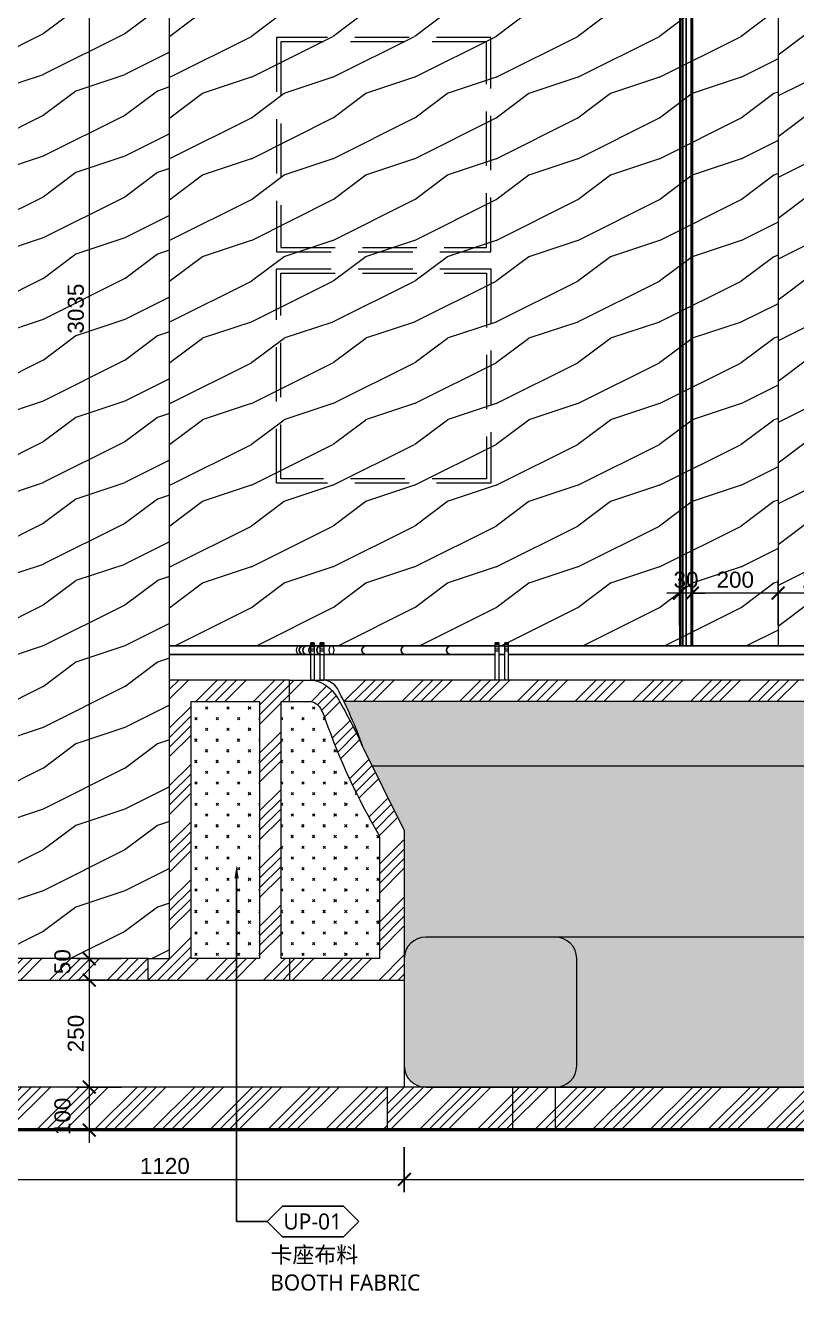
# Model space of a CAD drawing. Header units: millimetres. Extents: x 92928 to 223128, y -11456 to 21098.
# Drawn here: x 166846 to 168646, y 884 to 3849 of the extents above; entities that cross this region are included whole.
import ezdxf
from ezdxf import colors
from ezdxf.entities.mleader import LeaderData, LeaderLine
from ezdxf.enums import TextEntityAlignment as Align
from ezdxf.math import Vec2, Vec3
from ezdxf.xclip import XClip

# ---------------------------------------------------------------- set-up
doc = ezdxf.new("R2010")
doc.units = ezdxf.units.MM
doc.header["$XCLIPFRAME"] = 0
doc.set_wipeout_variables(frame=1)
doc.linetypes.add('DASHED', pattern=[19.049999999999997, 12.7, -6.35])
doc.linetypes.add('DOT', pattern=[6.35, 0, -6.35])
doc.layers.get('Defpoints').update_dxf_attribs({"color": 250})
for name, color, linetype, lineweight in [('_ACM-A-ANNO-DIMS', 2, 'Continuous', 13), ('_ACM-A-ANNO-DIMS @ 15', 2, 'Continuous', 13), ('_ACM-A-DETL-THIN', 2, 'Continuous', 9), ('_ACM-A-ELVE-HACH', 251, 'Continuous', 9), ('_ACM-A-ELVE-THIK', 5, 'Continuous', 50)]:
    doc.layers.add(name, color=color, linetype=linetype, lineweight=lineweight)
doc.layers.add('WALL TYPE$0$G-ANNO-NOTE-CH', color=7, linetype='Continuous')
doc.styles.add('Arial', font='ARIALUNI.ttf')
doc.styles.add('WALL TYPE$0$Aecom Chinese', font='Microsoft YaHei.ttf')
doc.dimstyles.new('Aec-Arch-M-注释性', dxfattribs={"dimscale": 2, "dimtxt": 2.5, "dimasz": 2, "dimexe": 2, "dimexo": 2, "dimgap": 0.8, "dimtad": 1, "dimdec": 0, "dimrnd": 5, "dimzin": 3, "dimdsep": 46, "dimtxsty": 'Arial', "dimblk": 'WALL TYPE$0$_ArchTick', "dimcen": 2.5, "dimdle": 2, "dimclrd": 256, "dimclrt": 256, "dimazin": 2, "dimtfac": 0.75, "dimtdec": 0, "dimtix": 1, "dimtmove": 2, "dimatfit": 2, "dimfxl": 5, "dimfxlon": 1, "dimtolj": 1, "dimtzin": 0, "dimlwd": -1, "dimarcsym": 0})
pattern_1 = [(45, (167132.5903942427, 1620.726340612326), (-67.35192090801866, 67.35192090801866), []), (45, (167155.0410442427, 1620.726340612326), (-67.35192090801866, 67.35192090801866), []), (45, (167177.4916942427, 1620.726340612326), (-67.35192090801866, 67.35192090801866), []), (45, (167199.9423942427, 1620.726340612326), (-67.35192090801866, 67.35192090801866), [])]

# ---------------------------------------------------------------- blocks, each defined once
blk = doc.blocks.new('*U57')
at = {"layer": '_ACM-A-DETL-THIN'}
for points in [[(0, 3234.638184582314), (1390.000000000495, 3234.638184582314), (1390.000000000495, 460), (0, 460)], [(30.00002167646016, 3204.638162905854), (1359.999978324035, 3204.638162905854), (1359.999978324035, 490.0000216764602), (30.00002167646016, 490.0000216764602)]]:
    blk.add_lwpolyline(points, close=True, dxfattribs=at)
at = {"layer": '_ACM-A-DETL-THIN', "color": 8}
for points in [[(2.666668580714031, 3231.9715160016), (1387.333331419781, 3231.9715160016), (1387.333331419781, 462.666668580714), (2.666668580714031, 462.666668580714)], [(3.333355659400695, 3231.304828922914), (1386.666644341094, 3231.304828922914), (1386.666644341094, 463.3333556594007), (3.333355659400695, 463.3333556594007)], [(14.66666979803995, 3219.971514784274), (1375.333330202455, 3219.971514784274), (1375.333330202455, 474.6666697980399), (14.66666979803995, 474.6666697980399)], [(15.33335687809449, 3219.30482770422), (1374.6666431224, 3219.30482770422), (1374.6666431224, 475.3333568780945), (15.33335687809449, 475.3333568780945)], [(22.67042128703906, 3211.967763295275), (1367.329578713456, 3211.967763295275), (1367.329578713456, 482.6704212870391), (22.67042128703906, 482.6704212870391)], [(23.34425073576858, 3211.293933846546), (1366.655749264726, 3211.293933846546), (1366.655749264726, 483.3442507357686), (23.34425073576858, 483.3442507357686)], [(26.66668157865934, 3207.971503003655), (1363.333318421835, 3207.971503003655), (1363.333318421835, 486.6666815786593), (26.66668157865934, 486.6666815786593)]]:
    blk.add_lwpolyline(points, close=True, dxfattribs=at)
blk = doc.blocks.new('WALL TYPE$0$_ArchTick')
at = {"color": 0, "linetype": 'ByBlock', "const_width": 0.15}
blk.add_lwpolyline([(-0.5, -0.5), (0.5, 0.5)], dxfattribs=at)
blk = doc.blocks.new('*D382')
at = {"layer": '_ACM-A-ANNO-DIMS', "color": 0, "lineweight": -2, "transparency": 16777216}
for p, q in [((166612.5903942422, 1230.324921715414), (166612.5903942422, 1125.324921715414)), ((167730.3130684908, 1230.324921715414), (167730.3130684908, 1125.324921715414))]:
    blk.add_line(p, q, dxfattribs=at)
at = {"layer": '_ACM-A-ANNO-DIMS', "transparency": 16777216}
blk.add_line((166582.5903942422, 1155.324921715414), (167760.3130684908, 1155.324921715414), dxfattribs=at)
at = {"layer": 'Defpoints', "color": 0, "transparency": 16777216}
for p in [(166612.5903942422, 1530.726340612331), (167730.3130684908, 1530.726340612318), (167730.3130684908, 1155.324921715414)]:
    blk.add_point(p, dxfattribs=at)
at = {"layer": '_ACM-A-ANNO-DIMS', "transparency": 16777216, "xscale": 30, "yscale": 30, "zscale": 30, "rotation": 180}
blk.add_blockref('WALL TYPE$0$_ArchTick', (166612.5903942422, 1155.324921715414), dxfattribs=at)
at = {"layer": '_ACM-A-ANNO-DIMS', "transparency": 16777216, "xscale": 30, "yscale": 30, "zscale": 30}
blk.add_blockref('WALL TYPE$0$_ArchTick', (167730.3130684908, 1155.324921715414), dxfattribs=at)
at = {"layer": '_ACM-A-ANNO-DIMS', "transparency": 16777216, "insert": (167171.4517313665, 1186.48419865948), "char_height": 37.5, "attachment_point": 5, "style": 'Arial'}
blk.add_mtext('\\A1;1120', dxfattribs=at)
blk = doc.blocks.new('*D383')
at = {"layer": '_ACM-A-ANNO-DIMS', "color": 0, "lineweight": -2, "transparency": 16777216}
for p, q in [((167730.3130684908, 1230.324921716801), (167730.3130684908, 1125.324921716801)), ((174034.8677199946, 1230.324921716801), (174034.8677199946, 1125.324921716801))]:
    blk.add_line(p, q, dxfattribs=at)
at = {"layer": '_ACM-A-ANNO-DIMS', "transparency": 16777216}
blk.add_line((167700.3130684908, 1155.324921716801), (174064.8677199946, 1155.324921716801), dxfattribs=at)
at = {"layer": 'Defpoints', "color": 0, "transparency": 16777216}
for p in [(167730.3130684908, 1530.726340612318), (174034.8677199946, 1530.726340612244), (174034.8677199946, 1155.324921716801)]:
    blk.add_point(p, dxfattribs=at)
at = {"layer": '_ACM-A-ANNO-DIMS', "transparency": 16777216, "xscale": 30, "yscale": 30, "zscale": 30, "rotation": 180}
blk.add_blockref('WALL TYPE$0$_ArchTick', (167730.3130684908, 1155.324921716801), dxfattribs=at)
at = {"layer": '_ACM-A-ANNO-DIMS', "transparency": 16777216, "xscale": 30, "yscale": 30, "zscale": 30}
blk.add_blockref('WALL TYPE$0$_ArchTick', (174034.8677199946, 1155.324921716801), dxfattribs=at)
at = {"layer": '_ACM-A-ANNO-DIMS', "transparency": 16777216, "insert": (170882.5903942427, 1186.484198660866), "char_height": 37.5, "attachment_point": 5, "style": 'Arial'}
blk.add_mtext('\\A1;6305', dxfattribs=at)
blk = doc.blocks.new('*D386')
at = {"layer": '_ACM-A-ANNO-DIMS', "transparency": 16777216}
blk.add_line((166995.0254944149, 1700.726340612326), (166995.0254944149, 1590.726340612326), dxfattribs=at)
at = {"layer": '_ACM-A-ANNO-DIMS', "color": 0, "lineweight": -2, "transparency": 16777216}
for p, q in [((167070.0254944149, 1670.726340612326), (166965.0254944149, 1670.726340612326)), ((167070.0254944149, 1620.726340612326), (166965.0254944149, 1620.726340612326))]:
    blk.add_line(p, q, dxfattribs=at)
at = {"layer": 'Defpoints', "color": 0, "transparency": 16777216}
for p in [(167132.5903942427, 1670.726340612326), (166995.0254944149, 1620.726340612326), (167132.5903942427, 1620.726340612326)]:
    blk.add_point(p, dxfattribs=at)
at = {"layer": '_ACM-A-ANNO-DIMS', "transparency": 16777216, "xscale": 30, "yscale": 30, "zscale": 30}
for p, rotation in [((166995.0254944149, 1670.726340612326), 90), ((166995.0254944149, 1620.726340612326), 270)]:
    blk.add_blockref('WALL TYPE$0$_ArchTick', p, dxfattribs=dict(at, rotation=rotation))
at = {"layer": '_ACM-A-ANNO-DIMS', "transparency": 16777216, "insert": (166932.7069405242, 1663.540119602763), "char_height": 37.5, "attachment_point": 5, "rotation": 90, "style": 'Arial'}
blk.add_mtext('\\A1;50', dxfattribs=at)
blk = doc.blocks.new('*D387')
at = {"layer": '_ACM-A-ANNO-DIMS', "transparency": 16777216}
blk.add_line((166995.0254944149, 1650.726340612326), (166995.0254944149, 1340.72634061233), dxfattribs=at)
at = {"layer": '_ACM-A-ANNO-DIMS', "color": 0, "lineweight": -2, "transparency": 16777216}
for p, q in [((167070.0254944149, 1620.726340612326), (166965.0254944149, 1620.726340612326)), ((167070.0254944149, 1370.72634061233), (166965.0254944149, 1370.72634061233))]:
    blk.add_line(p, q, dxfattribs=at)
at = {"layer": 'Defpoints', "color": 0, "transparency": 16777216}
for p in [(167132.5903942427, 1620.726340612326), (166995.0254944149, 1370.72634061233), (167132.5903942427, 1370.72634061233)]:
    blk.add_point(p, dxfattribs=at)
at = {"layer": '_ACM-A-ANNO-DIMS', "transparency": 16777216, "xscale": 30, "yscale": 30, "zscale": 30}
for p, rotation in [((166995.0254944149, 1620.726340612326), 90), ((166995.0254944149, 1370.72634061233), 270)]:
    blk.add_blockref('WALL TYPE$0$_ArchTick', p, dxfattribs=dict(at, rotation=rotation))
at = {"layer": '_ACM-A-ANNO-DIMS', "transparency": 16777216, "insert": (166963.8662174708, 1495.72634061228), "char_height": 37.5, "attachment_point": 5, "rotation": 90, "style": 'Arial'}
blk.add_mtext('\\A1;250', dxfattribs=at)
blk = doc.blocks.new('*D388')
at = {"layer": '_ACM-A-ANNO-DIMS', "transparency": 16777216}
blk.add_line((166995.025494415, 1400.72634061233), (166995.025494415, 1240.726340612322), dxfattribs=at)
at = {"layer": '_ACM-A-ANNO-DIMS', "color": 0, "lineweight": -2, "transparency": 16777216}
for p, q in [((167070.025494415, 1370.72634061233), (166965.025494415, 1370.72634061233)), ((167070.025494415, 1270.726340612322), (166965.025494415, 1270.726340612322))]:
    blk.add_line(p, q, dxfattribs=at)
at = {"layer": 'Defpoints', "color": 0, "transparency": 16777216}
for p in [(167132.5903942427, 1370.72634061233), (166995.025494415, 1270.726340612322), (167132.5903942427, 1270.726340612322)]:
    blk.add_point(p, dxfattribs=at)
at = {"layer": '_ACM-A-ANNO-DIMS', "transparency": 16777216, "xscale": 30, "yscale": 30, "zscale": 30}
for p, rotation in [((166995.025494415, 1370.72634061233), 90), ((166995.025494415, 1270.726340612322), 270)]:
    blk.add_blockref('WALL TYPE$0$_ArchTick', p, dxfattribs=dict(at, rotation=rotation))
at = {"layer": '_ACM-A-ANNO-DIMS', "transparency": 16777216, "insert": (166932.7069405243, 1302.383912235778), "char_height": 37.5, "attachment_point": 5, "rotation": 90, "style": 'Arial'}
blk.add_mtext('\\A1;100', dxfattribs=at)
blk = doc.blocks.new('*D389')
at = {"layer": '_ACM-A-ANNO-DIMS', "transparency": 16777216}
blk.add_line((166995.0254944149, 4735.36452519464), (166995.0254944149, 1640.726340612326), dxfattribs=at)
at = {"layer": '_ACM-A-ANNO-DIMS', "color": 0, "lineweight": -2, "transparency": 16777216}
for p, q in [((167070.0254944149, 4705.36452519464), (166965.0254944149, 4705.36452519464)), ((167070.0254944149, 1670.726340612326), (166965.0254944149, 1670.726340612326))]:
    blk.add_line(p, q, dxfattribs=at)
at = {"layer": 'Defpoints', "color": 0, "transparency": 16777216}
for p in [(167132.5903942427, 4705.36452519464), (166995.0254944149, 1670.726340612326), (167132.5903942427, 1670.726340612326)]:
    blk.add_point(p, dxfattribs=at)
at = {"layer": '_ACM-A-ANNO-DIMS', "transparency": 16777216, "xscale": 30, "yscale": 30, "zscale": 30}
for p, rotation in [((166995.0254944149, 4705.36452519464), 90), ((166995.0254944149, 1670.726340612326), 270)]:
    blk.add_blockref('WALL TYPE$0$_ArchTick', p, dxfattribs=dict(at, rotation=rotation))
at = {"layer": '_ACM-A-ANNO-DIMS', "transparency": 16777216, "insert": (166963.8662174708, 3188.045432903436), "char_height": 37.5, "attachment_point": 5, "rotation": 90, "style": 'Arial'}
blk.add_mtext('\\A1;3035', dxfattribs=at)
blk = doc.blocks.new('WHA12202707')
at = {"transparency": 16777216}
for p, q in [((2.381249999995816, 2.381249999998545), (0, 0)), ((11.90624999998818, 2.381249999998545), (2.381249999995816, 2.381249999998545)), ((11.90624999998818, 2.381249999998545), (14.28749999998399, 0)), ((2.381249999995816, -2.381249999994907), (0, 0)), ((11.90624999998818, -2.381249999994907), (14.28749999998399, 0)), ((2.381249999995816, -2.381249999994907), (11.90624999998818, -2.381249999994907))]:
    blk.add_line(p, q, dxfattribs=at)
at = {"transparency": 16777216, "style": 'WALL TYPE$0$Aecom Chinese'}
blk.add_attdef('英文2', (0.4915142908575945, -14.58335883787367), '', height=2.5, dxfattribs=at)
at = {"layer": 'WALL TYPE$0$G-ANNO-NOTE-CH', "transparency": 16777216, "style": 'WALL TYPE$0$Aecom Chinese'}
blk.add_attdef('编号', text='', height=2.5, dxfattribs=at).set_placement((7.100982051833853, 0), align=Align.MIDDLE)
for tag, p in [('中文', (0.5380008727915992, -5.178695852169766)), ('英文', (0.4915142908830603, -9.507158057298511))]:
    blk.add_attdef(tag, text='', height=2.5, dxfattribs=at).set_placement(p, align=Align.MIDDLE_LEFT)
blk = doc.blocks.new('*D447')
at = {"layer": '_ACM-A-ANNO-DIMS', "color": 0, "lineweight": -2, "transparency": 16777216}
for p, q in [((168602.5903942427, 2448.851594002685), (168602.5903942427, 2553.851594002685)), ((168802.5903942427, 2448.851594002685), (168802.5903942427, 2553.851594002685))]:
    blk.add_line(p, q, dxfattribs=at)
at = {"layer": '_ACM-A-ANNO-DIMS', "transparency": 16777216}
blk.add_line((168832.5903942427, 2523.851594002685), (168572.5903942427, 2523.851594002685), dxfattribs=at)
at = {"layer": 'Defpoints', "color": 0, "transparency": 16777216}
for p in [(168602.5903942427, 2523.851594002685), (168602.5903942427, 2400.726340612326), (168802.5903942427, 2400.726340612326)]:
    blk.add_point(p, dxfattribs=at)
at = {"layer": '_ACM-A-ANNO-DIMS', "transparency": 16777216, "xscale": 30, "yscale": 30, "zscale": 30, "rotation": 180}
blk.add_blockref('WALL TYPE$0$_ArchTick', (168602.5903942427, 2523.851594002685), dxfattribs=at)
at = {"layer": '_ACM-A-ANNO-DIMS', "transparency": 16777216, "xscale": 30, "yscale": 30, "zscale": 30}
blk.add_blockref('WALL TYPE$0$_ArchTick', (168802.5903942427, 2523.851594002685), dxfattribs=at)
at = {"layer": '_ACM-A-ANNO-DIMS', "transparency": 16777216, "insert": (168702.5903942427, 2555.01087094675), "char_height": 37.5, "attachment_point": 5, "style": 'Arial'}
blk.add_mtext('\\A1;200', dxfattribs=at)
blk = doc.blocks.new('*D448')
at = {"layer": '_ACM-A-ANNO-DIMS', "color": 0, "lineweight": -2, "transparency": 16777216}
for p, q in [((168402.5903942427, 2448.851594002685), (168402.5903942427, 2553.851594002685)), ((168602.5903942427, 2448.851594002685), (168602.5903942427, 2553.851594002685))]:
    blk.add_line(p, q, dxfattribs=at)
at = {"layer": '_ACM-A-ANNO-DIMS', "transparency": 16777216}
blk.add_line((168632.5903942427, 2523.851594002685), (168372.5903942427, 2523.851594002685), dxfattribs=at)
at = {"layer": 'Defpoints', "color": 0, "transparency": 16777216}
for p in [(168402.5903942427, 2523.851594002685), (168402.5903942427, 2400.726340612326), (168602.5903942427, 2400.726340612326)]:
    blk.add_point(p, dxfattribs=at)
at = {"layer": '_ACM-A-ANNO-DIMS', "transparency": 16777216, "xscale": 30, "yscale": 30, "zscale": 30, "rotation": 180}
blk.add_blockref('WALL TYPE$0$_ArchTick', (168402.5903942427, 2523.851594002685), dxfattribs=at)
at = {"layer": '_ACM-A-ANNO-DIMS', "transparency": 16777216, "xscale": 30, "yscale": 30, "zscale": 30}
blk.add_blockref('WALL TYPE$0$_ArchTick', (168602.5903942427, 2523.851594002685), dxfattribs=at)
at = {"layer": '_ACM-A-ANNO-DIMS', "transparency": 16777216, "insert": (168502.5903942427, 2555.01087094675), "char_height": 37.5, "attachment_point": 5, "style": 'Arial'}
blk.add_mtext('\\A1;200', dxfattribs=at)
blk = doc.blocks.new('*D449')
at = {"layer": '_ACM-A-ANNO-DIMS', "color": 0, "lineweight": -2, "transparency": 16777216}
for p, q in [((168372.5903725663, 2448.851594002685), (168372.5903725663, 2553.851594002685)), ((168402.5903942427, 2448.851594002685), (168402.5903942427, 2553.851594002685))]:
    blk.add_line(p, q, dxfattribs=at)
at = {"layer": '_ACM-A-ANNO-DIMS', "transparency": 16777216}
for p, q in [((168372.5903725663, 2523.851594002685), (168342.5903725663, 2523.851594002685)), ((168402.5903942427, 2523.851594002685), (168372.5903725663, 2523.851594002685)), ((168402.5903942427, 2523.851594002685), (168432.5903942427, 2523.851594002685))]:
    blk.add_line(p, q, dxfattribs=at)
at = {"layer": 'Defpoints', "color": 0, "transparency": 16777216}
for p in [(168372.5903725663, 2523.851594002685), (168372.5903725663, 2400.726340612326), (168402.5903942427, 2400.726340612326)]:
    blk.add_point(p, dxfattribs=at)
at = {"layer": '_ACM-A-ANNO-DIMS', "transparency": 16777216, "xscale": 30, "yscale": 30, "zscale": 30}
blk.add_blockref('WALL TYPE$0$_ArchTick', (168372.5903725663, 2523.851594002685), dxfattribs=at)
at = {"layer": '_ACM-A-ANNO-DIMS', "transparency": 16777216, "xscale": 30, "yscale": 30, "zscale": 30, "rotation": 180}
blk.add_blockref('WALL TYPE$0$_ArchTick', (168402.5903942427, 2523.851594002685), dxfattribs=at)
at = {"layer": '_ACM-A-ANNO-DIMS', "transparency": 16777216, "insert": (168387.5903834045, 2555.01087094675), "char_height": 37.5, "attachment_point": 5, "style": 'Arial'}
blk.add_mtext('\\A1;30', dxfattribs=at)
blk = doc.blocks.new('海龙_1211083971')
at = {"layer": '_ACM-A-DETL-THIN'}
for points in [[(36.13865275302669, -3400.000000000004), (36.13865275302669, -3350.000000000004), (86.13865275302669, -3350.000000000004), (86.13865275302669, -315.3618154176947), (93.34517589610186, -315.3618154177093)], [(-493.8613472469733, -3750.000000000007), (-493.8613472469733, -3650.000000000004), (-533.8613472469733, -3650.000000000004), (-533.8613472469733, -3400.000000000004), (633.8613270011265, -3400.000000000004), (633.8613270011265, -3650.000000000004), (593.8613270011265, -3650.000000000004), (593.8613270011265, -3750.000000000007)]]:
    blk.add_lwpolyline(points, dxfattribs=at)
at = {"layer": '_ACM-A-DETL-THIN', "color": 8}
for points in [[(36.13865275302669, -3350.000000000004), (-463.8613472469733, -3350.000000000004)], [(593.8613270011265, -3650.000000000004), (-493.8613472469733, -3650.000000000004)]]:
    blk.add_lwpolyline(points, dxfattribs=at)
blk = doc.blocks.new('*U269')
at = {"color": 250}
for p, q in [((0, 7.99999999999973), (0, 0)), ((5.176380902046705, 7.99999999999973), (5.176380902046705, 0)), ((10.00000000000045, 7.99999999999973), (10.00000000000045, 0)), ((14.14213562373003, 7.99999999999973), (14.14213562373003, 0)), ((17.32050807568922, 7.99999999999973), (17.32050807568922, 0)), ((19.31851652578339, 7.99999999999973), (19.31851652578339, 0)), ((20.00000000000091, 7.99999999999973), (20.00000000000091, 0))]:
    blk.add_line(p, q, dxfattribs=at)
blk = doc.blocks.new('K_1208061873')
at = {"color": 8, "linetype": 'DOT', "ltscale": 1000}
blk.add_wipeout([(-2.5, -37.49999999999585), (5.500000000005116, -37.49999999999585), (5.500000000005116, -125.00000000000358), (-2.5, -125.00000000000358)], dxfattribs=at)
blk.add_lwpolyline([(-2.5, -37.49999999999591), (5.5, -37.49999999999591), (5.5, -125.0000000000036), (-2.5, -125.0000000000036)], close=True)
at = {"layer": '_ACM-A-DETL-THIN', "xscale": -1, "rotation": 270}
blk.add_blockref('*U269', (-2.5, -57.49999999999591), dxfattribs=at)
blk = doc.blocks.new('K_1208061974')
blk.add_blockref('K_1208061873', (-5.499999999970896, 125.0000000000036))
blk.add_blockref('K_1208061873', (-27.5000000000291, 125.0000000000036))
blk = doc.blocks.new('K_1223222199')
at = {"color": 8}
for centre in [(-26.81747623739648, -10), (-18.55423405053443, -10), (-4.341516025364399, -10), (14.16812696112902, -10)]:
    blk.add_arc(centre, 10, 90, 270, dxfattribs=at)
at = {"layer": '_ACM-A-DETL-THIN'}
for points in [[(-34.0891391178593, 0), (38.79108934098622, 0)], [(-34.0891391178593, -20), (38.79108934098622, -20)]]:
    blk.add_lwpolyline(points, dxfattribs=at)
blk.add_arc((-34.0891391178593, -10), 10, 90, 270, dxfattribs=at)
blk.add_ellipse((38.79108934098622, -10), major_axis=(0, 10), ratio=0.5298049776843982, dxfattribs=at)
blk = doc.blocks.new('K_1219200499')
at = {"layer": '_ACM-A-DETL-THIN', "color": 8, "linetype": 'DASHED', "ltscale": 10}
for points in [[(250, -180), (-250, -180), (-250, -680), (250, -680)], [(240, -190), (-240, -190), (-240, -670), (240, -670)], [(250, -1220), (-250, -1220), (-250, -720), (250, -720)], [(240, -1210), (-240, -1210), (-240, -730), (240, -730)]]:
    blk.add_lwpolyline(points, close=True, dxfattribs=at)

msp = doc.modelspace()

# ---------------------------------------------------------------- hatches: boundary and pattern name
at = {"layer": '_ACM-A-ELVE-HACH'}
h = msp.add_hatch(dxfattribs=at)
h.set_pattern_fill('FP_1', color=256, style=0, pattern_type=2)
h.set_pattern_definition([(216.87, (238210.4603109579, 29603.74175661628), (571.4993193742016, 381.0010209367217), [95.25, -857.25]), (206.565, (238324.7603109578, 29546.59175661628), (-190.5006398584738, -190.4998523319954), [212.985, -212.985]), (198.435, (238324.7603109578, 29451.34175661629), (-381.0002129461798, -190.5000575222108), [120.483, -481.9309999999999])])
h.paths.add_polyline_path([(166582.5903942427, 1670.726340612325), (166632.5903942427, 1670.726340612326), (167132.5903942427, 1670.726340612326), (167182.5903942427, 1670.726340612325), (167182.5903942427, 4705.364525194635), (166582.5903942427, 4705.364525194635)])
h = msp.add_hatch(dxfattribs=at)
h.set_pattern_fill('FP_1', color=256, style=0, pattern_type=2)
h.set_pattern_definition([(216.87, (71627.86991671518, 27883.01541600396), (571.4993193742016, 381.0010209367217), [95.25, -857.25]), (206.565, (71742.16991671517, 27825.86541600396), (-190.5006398584738, -190.4998523319954), [212.985, -212.985]), (198.435, (71742.16991671517, 27730.61541600397), (-381.0002129461798, -190.5000575222108), [120.483, -481.9309999999999])])
h.paths.add_polyline_path([(167182.5903942426, 2400.726340612329), (168602.5903942427, 2400.726340612329), (168602.5903942427, 4705.364525194635), (167182.5903942427, 4705.364525194635)])
h = msp.add_hatch(dxfattribs=at)
h.set_pattern_fill('FP_1', color=256, style=0, pattern_type=2)
h.set_pattern_definition([(216.87, (238210.4603109579, 29553.74175661628), (571.4993193742016, 381.0010209367217), [95.25, -857.25]), (206.565, (238324.7603109578, 29496.59175661628), (-190.5006398584738, -190.4998523319954), [212.985, -212.985]), (198.435, (238324.7603109578, 29401.34175661629), (-381.0002129461798, -190.5000575222108), [120.483, -481.9309999999999])])
h.paths.add_polyline_path([(168602.5903942427, 4705.364525194635), (168602.5903942427, 2400.726340612327), (168802.5903942427, 2400.726340612327), (168802.5903942427, 3905.364525194635, -0.414213562373095), (169402.5903942427, 4505.364525194635), (172362.5903942427, 4505.364525194635, -0.4142135623730951), (172962.5903942427, 3905.364525194635), (172962.5903942427, 2400.726340612327), (173162.5903942426, 2400.726340612326), (173162.5903942426, 4705.364525194635)])
h = msp.add_hatch(dxfattribs=at)
h.set_pattern_fill('ANSI34', color=256, scale=5)
h.set_pattern_definition(pattern_1)
h.paths.add_polyline_path([(167462.5903942427, 1670.726340612326), (167442.5903942427, 1670.726340612326), (167442.5903942427, 2270.743070724513), (167462.5903942427, 2270.734000505368), (167462.5903942427, 2320.72625515692), (167182.5903942427, 2320.72625515692), (167182.5903942427, 1670.726340612326), (167132.5903942427, 1670.726340612326), (167132.5903942427, 1620.726340612326), (167462.5903942427, 1620.726340612326)])
h.paths.add_polyline_path([(167232.5903942427, 1670.726340612326), (167232.5903942427, 2270.743070724513), (167392.5903942427, 2270.743070724513), (167392.5903942427, 1670.726340612326)], flags=16)
h = msp.add_hatch(dxfattribs=at)
h.set_pattern_fill('ANSI34', color=256, scale=5, style=0)
h.set_pattern_definition(pattern_1)
edge = h.paths.add_edge_path()
edge.add_line((167462.5903942426, 1670.726340612325), (167462.5903942427, 1620.726340612326))
edge.add_line((167462.5903942427, 1620.726340612326), (167730.3130684908, 1620.726340612326))
edge.add_line((167730.3130684908, 1620.726340612326), (167730.3130684908, 1970.726215934299))
edge.add_line((167730.3130684908, 1970.726215934299), (167630.7657932062, 2171.237017523884))
edge.add_arc((166538.248429083, 1667.082970511002), 1203.23127204625, 24.77147695154699, 30.73120500151733)
edge.add_arc((167503.8871756998, 2242.754592304564), 79.03066796688569, 29.73049928270894, 80.60959027136451)
edge.add_line((167516.7818847424, 2320.726208665898), (167462.5903942427, 2320.72625515692))
edge.add_line((167462.5903942427, 2320.72625515692), (167462.5903942427, 2270.734000505368))
edge.add_line((167462.5903942427, 2270.734000505368), (167507.8037309408, 2270.713495761762))
edge.add_arc((167508.4268713324, 2241.26069771416), 29.45938928050557, 35.34509757150738, 91.21204065456948, ccw=False)
edge.add_arc((167391.1066752235, 2174.899062059642), 164.1217456395707, 19.330199868106774, 30.542878425337904, ccw=False)
edge.add_arc((168999.6177198316, 2739.143674202216), 1540.483711044791, 199.3302026659688, 210.3189104374374)
edge.add_arc((167658.7869333866, 1954.021886820102), 13.3281601099062, 0.10606215548568798, 34.06873257157292, ccw=False)
edge.add_line((167672.1150706607, 1954.046559014015), (167672.1150706607, 1670.726340612326))
edge.add_line((167672.1150706607, 1670.726340612326), (167462.5903942426, 1670.726340612325))
h = msp.add_hatch(dxfattribs=at)
h.set_pattern_fill('ANSI34', color=256, scale=5, style=0)
h.set_pattern_definition([(45, (167589.5553921478, 2270.726340612326), (-67.35192090801866, 67.35192090801866), []), (45, (167612.0060421478, 2270.726340612326), (-67.35192090801866, 67.35192090801866), []), (45, (167634.4566921478, 2270.726340612326), (-67.35192090801866, 67.35192090801866), []), (45, (167656.9073921478, 2270.726340612326), (-67.35192090801866, 67.35192090801866), [])])
h.paths.add_polyline_path([(174175.6253963375, 2320.726340612326), (167589.5553921478, 2320.726340612326), (167589.5553921478, 2270.726340612326), (174175.6253963375, 2270.726340612326)])
h = msp.add_hatch(dxfattribs=at)
h.set_pattern_fill('石膏板', color=256, scale=10, style=0, pattern_type=2)
h.set_pattern_definition([(45, (167191.0857142427, 1677.897910612326), (-25.00000066515599, 25.00000066515599), [8, -27.35534]), (135, (167246.7425742427, 1677.897910612326), (-25.00000066515599, -25.00000066515599), [8, -27.35534])])
h.paths.add_polyline_path([(167545.9763232869, 2229.225299017179, 0.04896361277820176), (167532.4563797748, 2258.302949349424, 0.2487114308632954), (167507.8037309408, 2270.713495761762), (167442.5903942427, 2270.743070724513), (167442.5903942427, 1670.726340612326), (167672.1150706607, 1670.726340612326), (167672.1150706607, 1954.046559014015, 0.1162669207073191), (167670.7008860957, 1959.996632234056, -0.04826520551811196)])
h.paths.add_polyline_path([(167232.5903942427, 2270.743070724513), (167232.5903942426, 1670.726340612326), (167392.5903942427, 1670.726340612326), (167392.5903942427, 2270.743070724513)])
h = msp.add_hatch(dxfattribs=at)
h.set_pattern_fill('石膏板', color=256, scale=20, style=0, pattern_type=2)
h.set_pattern_definition([(45, (173649.5810342427, 1385.069480612326), (-50.00000133031199, 50.00000133031199), [16, -54.71068]), (135, (173760.8947542427, 1385.069480612326), (-50.00000133031199, -50.00000133031197), [16, -54.71068])])
h.paths.add_polyline_path([(174034.8677199946, 1670.726340612322, 0.4142135623730951), (173984.8677199946, 1720.726340612322), (173682.5903942427, 1720.726340612322, 0.4142135623730951), (173632.5903942427, 1670.726340612322), (173632.5903942427, 1420.726340612326, 0.4142135623730951), (173682.5903942427, 1370.726340612326), (173984.8677199946, 1370.726340612326, 0.4142135623730951), (174034.8677199946, 1420.726340612326)])
edge = h.paths.add_edge_path()
edge.add_arc((173682.5903942427, 1670.726340612322), 50, 90, 180, ccw=False)
edge.add_line((173682.5903942427, 1720.726340612322), (172382.5903942427, 1720.726340612322))
edge.add_arc((172382.5903942427, 1670.726340612322), 50, 90, 180)
edge.add_line((172332.5903942427, 1670.726340612322), (172332.5903942427, 1420.726340612326))
edge.add_arc((172382.5903942427, 1420.726340612326), 50, 180, 270)
edge.add_line((172382.5903942427, 1370.726340612326), (173682.5903942427, 1370.726340612326))
edge.add_arc((173682.5903942427, 1420.726340612326), 50, 180, 270, ccw=False)
edge.add_line((173632.5903942427, 1420.726340612326), (173632.5903942427, 1670.726340612322))
edge = h.paths.add_edge_path()
edge.add_arc((172282.5903942427, 1670.726340612322), 50, 0, 90)
edge.add_line((172282.5903942427, 1720.726340612322), (169482.5903942427, 1720.726340612322))
edge.add_arc((169482.5903942427, 1670.726340612322), 50, 90, 180)
edge.add_line((169432.5903942427, 1670.726340612322), (169432.5903942427, 1420.726340612326))
edge.add_arc((169482.5903942427, 1420.726340612326), 50, 180, 270)
edge.add_line((169482.5903942427, 1370.726340612326), (172282.5903942427, 1370.726340612326))
edge.add_arc((172282.5903942427, 1420.726340612326), 50, 270, 360)
edge.add_line((172332.5903942427, 1420.726340612326), (172332.5903942427, 1670.726340612322))
edge = h.paths.add_edge_path()
edge.add_arc((169382.5903942427, 1670.726340612322), 50, 0, 90)
edge.add_line((169382.5903942427, 1720.726340612322), (168082.5903942427, 1720.726340612322))
edge.add_arc((168082.5903942427, 1670.726340612322), 50, 0, 90, ccw=False)
edge.add_line((168132.5903942427, 1670.726340612322), (168132.5903942427, 1420.726340612326))
edge.add_arc((168082.5903942427, 1420.726340612326), 50, -90, 0, ccw=False)
edge.add_line((168082.5903942427, 1370.726340612326), (169382.5903942427, 1370.726340612326))
edge.add_arc((169382.5903942427, 1420.726340612326), 50, 270, 360)
edge.add_line((169432.5903942427, 1420.726340612326), (169432.5903942427, 1670.726340612322))
edge = h.paths.add_edge_path()
edge.add_arc((168082.5903942427, 1670.726340612322), 50, 0, 90)
edge.add_line((168082.5903942427, 1720.726340612322), (167780.3130684908, 1720.726340612322))
edge.add_arc((167780.3130684908, 1670.726340612322), 50, 90, 180)
edge.add_line((167730.3130684908, 1670.726340612322), (167730.3130684908, 1620.726340612326))
edge.add_line((167730.3130684908, 1620.726340612326), (167730.3130684908, 1420.72634061234))
edge.add_arc((167780.3130684908, 1420.726340612326), 50, 179.9999999999833, 270)
edge.add_line((167780.3130684908, 1370.726340612326), (168082.5903942427, 1370.726340612326))
edge.add_arc((168082.5903942427, 1420.726340612326), 50, 270, 360)
edge.add_line((168132.5903942427, 1420.726340612326), (168132.5903942427, 1670.726340612322))
edge = h.paths.add_edge_path()
edge.add_line((174034.8677199945, 1970.726215934299), (174109.1725082029, 2120.392920552908))
edge.add_line((174109.1725082029, 2120.392920552908), (167656.0082802824, 2120.392920552908))
edge.add_line((167656.0082802824, 2120.392920552908), (167730.3130684908, 1970.726215934299))
edge.add_line((167730.3130684908, 1970.726215934299), (167730.3130684908, 1670.726340612322))
edge.add_arc((167780.3130684908, 1670.726340612322), 50, 90, 180, ccw=False)
edge.add_line((167780.3130684908, 1720.726340612322), (169382.5903942427, 1720.726340612322))
edge.add_arc((169382.5903942427, 1670.726340612322), 50, 0, 90, ccw=False)
edge.add_arc((169482.5903942427, 1670.726340612322), 50, 90, 180, ccw=False)
edge.add_line((169482.5903942427, 1720.726340612322), (172282.5903942427, 1720.726340612322))
edge.add_arc((172282.5903942427, 1670.726340612322), 50, 0, 90, ccw=False)
edge.add_arc((172382.5903942427, 1670.726340612322), 50, 90, 180, ccw=False)
edge.add_line((172382.5903942427, 1720.726340612322), (173984.8677199946, 1720.726340612322))
edge.add_arc((173984.8677199946, 1670.726340612322), 50, 0, 90, ccw=False)
edge.add_line((174034.8677199946, 1670.726340612322), (174034.8677199945, 1970.726215934299))
edge = h.paths.add_edge_path()
edge.add_line((174175.6253963375, 2270.726340612326), (167589.5553921478, 2270.726340612326))
edge.add_arc((166699.7987889396, 1838.523801471769), 989.1743262904064, 19.406255614767872, 25.908333976355607, ccw=False)
edge.add_line((167632.7745474873, 2167.190930577168), (167651.0435627465, 2130.392988258785))
edge.add_line((167651.0435627465, 2130.392988258785), (174114.1372257388, 2130.392988258785))
edge.add_line((174114.1372257388, 2130.392988258785), (174132.4062409979, 2167.190930576964))
edge.add_arc((175065.3819995457, 1838.523801471887), 989.174326290354, 154.0916660236506, 160.5937443852508, ccw=False)
h.paths.add_polyline_path([(174114.1372257388, 2130.392988258785), (167651.0435627465, 2130.392988258785), (167656.0082802824, 2120.392920552908), (174109.1725082029, 2120.392920552908)])
h = msp.add_hatch(dxfattribs=at)
h.set_pattern_fill('ANSI34', color=256, scale=5, style=0)
h.set_pattern_definition([(45, (166632.5903942427, 1620.726340612326), (-67.35192090801866, 67.35192090801866), []), (45, (166655.0410442427, 1620.726340612326), (-67.35192090801866, 67.35192090801866), []), (45, (166677.4916942427, 1620.726340612326), (-67.35192090801866, 67.35192090801866), []), (45, (166699.9423942427, 1620.726340612326), (-67.35192090801866, 67.35192090801866), [])])
h.paths.add_polyline_path([(167132.5903942427, 1620.726340612326), (167132.5903942427, 1670.726340612326), (166632.5903942427, 1670.726340612326), (166632.5903942427, 1620.726340612326)])
h = msp.add_hatch(dxfattribs=at)
h.set_pattern_fill('ANSI34', color=256, scale=5, style=0)
h.set_pattern_definition([(45, (166602.5903942427, 1270.72634061232), (-67.35192090801866, 67.35192090801866), []), (45, (166625.0410442427, 1270.72634061232), (-67.35192090801866, 67.35192090801866), []), (45, (166647.4916942427, 1270.72634061232), (-67.35192090801866, 67.35192090801866), []), (45, (166669.9423942427, 1270.72634061232), (-67.35192090801866, 67.35192090801866), [])])
h.paths.add_polyline_path([(167690.3130684908, 1270.72634061232), (167690.3130684908, 1370.726340612326), (166602.5903942427, 1370.726340612326), (166602.5903942427, 1270.72634061232)])
h = msp.add_hatch(dxfattribs=at)
h.set_pattern_fill('ANSI34', color=256, scale=5, style=0)
h.set_pattern_definition([(45, (0, 0), (-67.35192090801866, 67.35192090801866), []), (45, (22.45065, 0), (-67.35192090801866, 67.35192090801866), []), (45, (44.90130000000001, 0), (-67.35192090801866, 67.35192090801866), []), (45, (67.352, 0), (-67.35192090801866, 67.35192090801866), [])])
h.paths.add_polyline_path([(167690.3130684908, 1270.726340612322), (167690.3130684908, 1370.726340612326), (174074.8677199946, 1370.726340612326), (174074.8677199946, 1270.726340612322)])

# ---------------------------------------------------------------- linework, layer by layer
at = {"color": 8}
for points in [[(167182.5903942427, 2400.726340612326), (174582.5903942427, 2400.726340612326)], [(174582.5903942427, 2380.726340612326), (167182.5903942427, 2380.726340612326)], [(167943.6041664494, 2400.726340612326), (167943.6041664494, 2380.726340612326)]]:
    msp.add_lwpolyline(points, dxfattribs=at)
for centre in [(167641.4634105206, 2390.726340612326), (167732.5903942427, 2390.726340612326), (167838.7100143976, 2390.726340612326)]:
    msp.add_arc(centre, 10, 90, 270, dxfattribs=at)
at = {"layer": '_ACM-A-DETL-THIN', "color": 8}
msp.add_line((168132.5903942427, 1420.726340612326), (168132.5903942427, 1670.726340612322), dxfattribs=at)
for points in [[(168602.5903942427, 4705.364525194635), (168602.5903942427, 2400.726340612329)], [(167462.5903942427, 2320.72625515692), (167182.5903942427, 2320.72625515692)], [(174175.6253963375, 2270.726340612326), (167589.5553921478, 2270.726340612326)], [(167655.8427477616, 2120.726340612326), (174109.3380407238, 2120.726340612326)], [(167982.5903942427, 1370.726340612326), (167982.5903942427, 1270.726340612318)], [(168082.5903942427, 1370.726340612326), (168082.5903942427, 1270.726340612318)]]:
    msp.add_lwpolyline(points, dxfattribs=at)
at = {"layer": '_ACM-A-DETL-THIN'}
msp.add_lwpolyline([(167632.774556863, 2167.190903962635, 0.03706326198419022), (167574.0241896785, 2301.33671885307)], format="xyb", dxfattribs=at)
at = {"layer": '_ACM-A-DETL-THIN', "color": 8}
msp.add_lwpolyline([(167232.5903942427, 2270.743070724513), (167392.5903942427, 2270.743070724513), (167392.5903942427, 1670.726340612326), (167232.5903942427, 1670.726340612326)], close=True, dxfattribs=at)
at = {"layer": '_ACM-A-DETL-THIN'}
msp.add_lwpolyline([(167442.5903942427, 1670.726340612326), (167442.5903942427, 2270.743070724513), (167507.8037309408, 2270.713495761762, -0.2487114308633017), (167532.4563797748, 2258.302949349423, -0.04893046546530168), (167545.9691360721, 2229.245783513898, 0.04826873679502337), (167670.7008860957, 1959.996632234035, -0.1162669207068862), (167672.1150706607, 1954.046559014014), (167672.1150706607, 1670.726340612326)], format="xyb", close=True, dxfattribs=at)
for points in [[(167730.3130684908, 1970.726215934299), (167630.7658021054, 2171.236999598865)], [(167730.3130684908, 1970.726215934299), (167730.3130684908, 1620.726340612326)], [(167462.5903942427, 1670.726340612326), (167462.5903942427, 1620.726340612326)], [(174034.8677199946, 1370.726340612326), (167730.3130684908, 1370.726340612326)]]:
    msp.add_lwpolyline(points, dxfattribs=at)
at = {"layer": '_ACM-A-DETL-THIN', "color": 8}
msp.add_lwpolyline([(167780.3130684908, 1370.726340612326), (169382.5903942427, 1370.726340612326, 0.414213562373095), (169432.5903942427, 1420.726340612326), (169432.5903942427, 1670.726340612322, 0.414213562373095), (169382.5903942427, 1720.726340612322), (167780.3130684908, 1720.726340612322, 0.414213562373095), (167730.3130684908, 1670.726340612322), (167730.3130684908, 1420.726340612326, 0.414213562373095)], format="xyb", close=True, dxfattribs=at)
for centre, start, end in [((168082.5903942427, 1670.726340612322), 0, 90), ((168082.5903942427, 1420.726340612326), 270, 0)]:
    msp.add_arc(centre, 50, start, end, dxfattribs=at)
at = {"layer": '_ACM-A-ELVE-THIK'}
msp.add_line((181362.5903942427, 1270.726340612315), (162162.5903942427, 1270.726340612322), dxfattribs=at)

# ---------------------------------------------------------------- block references
for name, p in [('海龙_1211083971', (167096.4517414896, 5020.726340612329)), ('K_1219200499', (167682.3403942427, 4000.72634061232))]:
    msp.add_blockref(name, p)
at = {"layer": '_ACM-A-DETL-THIN'}
ref = msp.add_blockref('*U57', (167012.5903942422, 1270.72634061232), dxfattribs=at)
XClip(ref).set_block_clipping_path([(170.00000000046566, 1130.0000000000073), (1486.2340511405055, 3331.5699477337184)])

# ---------------------------------------------------------------- dimensions: what is measured, and where the dimension line sits
at = {"layer": '_ACM-A-ANNO-DIMS @ 15'}
for base, p1, p2, angle, picture, middle in [((166995.0254944149, 1670.726340612326), (167132.5903942427, 4705.364525194638), (167132.5903942427, 1670.726340612325), 90, '*D389', (166963.8662174708, 3188.045432903436)), ((166995.0254944149, 1370.72634061233), (167132.5903942427, 1620.726340612325), (167132.5903942427, 1370.726340612329), 90, '*D387', (166963.8662174708, 1495.72634061228)), ((167730.3130684908, 1155.324921715414), (166612.5903942422, 1530.726340612331), (167730.3130684908, 1530.726340612318), 180, '*D382', (167171.4517313665, 1186.48419865948)), ((174034.8677199946, 1155.324921716801), (167730.3130684908, 1530.726340612318), (174034.8677199946, 1530.726340612244), 180, '*D383', (170882.5903942427, 1186.484198660866))]:
    dim = msp.add_linear_dim(base=base, p1=p1, p2=p2, angle=angle, dimstyle='Aec-Arch-M-注释性', override={"dimscale": 15, "dimzin": 8, "dimtix": 1, "dimtofl": 1, "dimtmove": 2, "dimatfit": 2}, dxfattribs=at)
    dim.commit()
    dim.dimension.update_dxf_attribs({"geometry": picture, "text_midpoint": middle})
for base, p1, p2, picture, middle in [((168372.5903725663, 2523.851594002685), (168402.5903942427, 2400.726340612326), (168372.5903725663, 2400.726340612326), '*D449', (168387.5903834045, 2555.01087094675)), ((168402.5903942427, 2523.851594002685), (168602.5903942427, 2400.726340612326), (168402.5903942427, 2400.726340612326), '*D448', (168502.5903942427, 2555.01087094675)), ((168602.5903942427, 2523.851594002685), (168802.5903942427, 2400.726340612326), (168602.5903942427, 2400.726340612326), '*D447', (168702.5903942427, 2555.01087094675))]:
    dim = msp.add_linear_dim(base=base, p1=p1, p2=p2, dimstyle='Aec-Arch-M-注释性', override={"dimscale": 15, "dimzin": 8, "dimtix": 1, "dimtofl": 1, "dimtmove": 2, "dimatfit": 2}, dxfattribs=at)
    dim.commit()
    dim.dimension.update_dxf_attribs({"geometry": picture, "text_midpoint": middle})
for base, p1, p2, picture, middle in [((166995.0254944149, 1620.726340612326), (167132.5903942427, 1670.726340612325), (167132.5903942427, 1620.726340612325), '*D386', (166932.7069405242, 1663.540119602763)), ((166995.025494415, 1270.726340612322), (167132.5903942427, 1370.726340612329), (167132.5903942427, 1270.726340612322), '*D388', (166932.7069405243, 1302.383912235778))]:
    dim = msp.add_linear_dim(base=base, p1=p1, p2=p2, angle=90, dimstyle='Aec-Arch-M-注释性', override={"dimscale": 15, "dimzin": 8, "dimtix": 1, "dimtofl": 1, "dimtmove": 2, "dimatfit": 2}, dxfattribs=at)
    dim.commit()
    dim.dimension.update_dxf_attribs({"geometry": picture, "text_midpoint": middle, "dimtype": 128})

# ---------------------------------------------------------------- leaders
ml = msp.add_multileader_block('Standard', dxfattribs=at)
ml.set_content('WHA12202707', color=256, scale=15)
ml.set_attribute('编号', 'UP-01', width=0)
ml.set_attribute('中文', '卡座布料', width=0)
ml.set_attribute('英文', 'BOOTH FABRIC', width=0)
ml.set_attribute('英文2', '', width=0)
ml.set_leader_properties(color=2)
ml.build(insert=Vec2(0, 0))
ml.multileader.update_dxf_attribs({"text_right_attachment_type": 6, "dogleg_length": 0.36, "arrow_head_size": 30, "scale": 15})
ctx = ml.context
ctx.base_point, ctx.scale, ctx.char_height, ctx.arrow_head_size, ctx.landing_gap_size, ctx.plane_origin = Vec3(167410.007225677, 1057.162622591009), 15, 1125, 30, 1.35, Vec3(169947.5072161046, -4014.083693754523)
ctx.right_attachment = 6
notes = []
notes.append((ctx, [(0, (1, 1, 0), (167338.9029101722, 1057.162622591009), (1, 0), 71.10431550478589, [(1, [(167338.9029101722, 1888.261607841932)], 0, [])])]))
ctx.block.insert = Vec3(167410.0072256771, 1057.162622590982)
for ctx, leaders in notes:
    for number, flags, end, landing, length, lines in leaders:
        leader = LeaderData()
        leader.index, (leader.has_last_leader_line, leader.has_dogleg_vector, leader.attachment_direction) = number, flags
        leader.last_leader_point, leader.dogleg_vector, leader.dogleg_length = Vec3(end), Vec3(landing), length
        for number, points, colour, breaks in lines:
            line = LeaderLine()
            line.index, line.vertices, line.color, line.breaks = number, Vec3.list(points), colors.encode_raw_color(colour), breaks
            leader.lines.append(line)
        ctx.leaders.append(leader)

# ---------------------------------------------------------------- next in the draw order: block references
at = {"layer": '_ACM-A-DETL-THIN'}
for p in [(167542.3201841217, 2320.726340612326), (167972.5903942427, 2320.726340612326)]:
    msp.add_blockref('K_1208061974', p, dxfattribs=at)

# ---------------------------------------------------------------- next in the draw order: linework, layer by layer
for points in [[(167462.5903942427, 2270.738568003193), (167462.5903942427, 2320.72625515692), (167542.3201841217, 2320.726186756505)], [(174222.8606043637, 2320.726340612326), (167542.3201841217, 2320.726340612326)]]:
    msp.add_lwpolyline(points, dxfattribs=at)
for points in [[(167516.7810868644, 2320.726340612326, -0.225725075903806), (167572.5148513052, 2281.947558769049, -0.02601008235394211), (167630.7657932062, 2171.237017523797, 245.4147148589398)], [(167574.0241896785, 2301.33671885307, 0.2357447337642991), (167542.3201841217, 2320.726186756505, 0.4654481233680126)]]:
    msp.add_lwpolyline(points, format="xyb", dxfattribs=at)

# ---------------------------------------------------------------- next in the draw order: block references
msp.add_blockref('K_1223222199', (167521.6795333605, 2400.726340612326))

doc.saveas('drawing.dxf')
